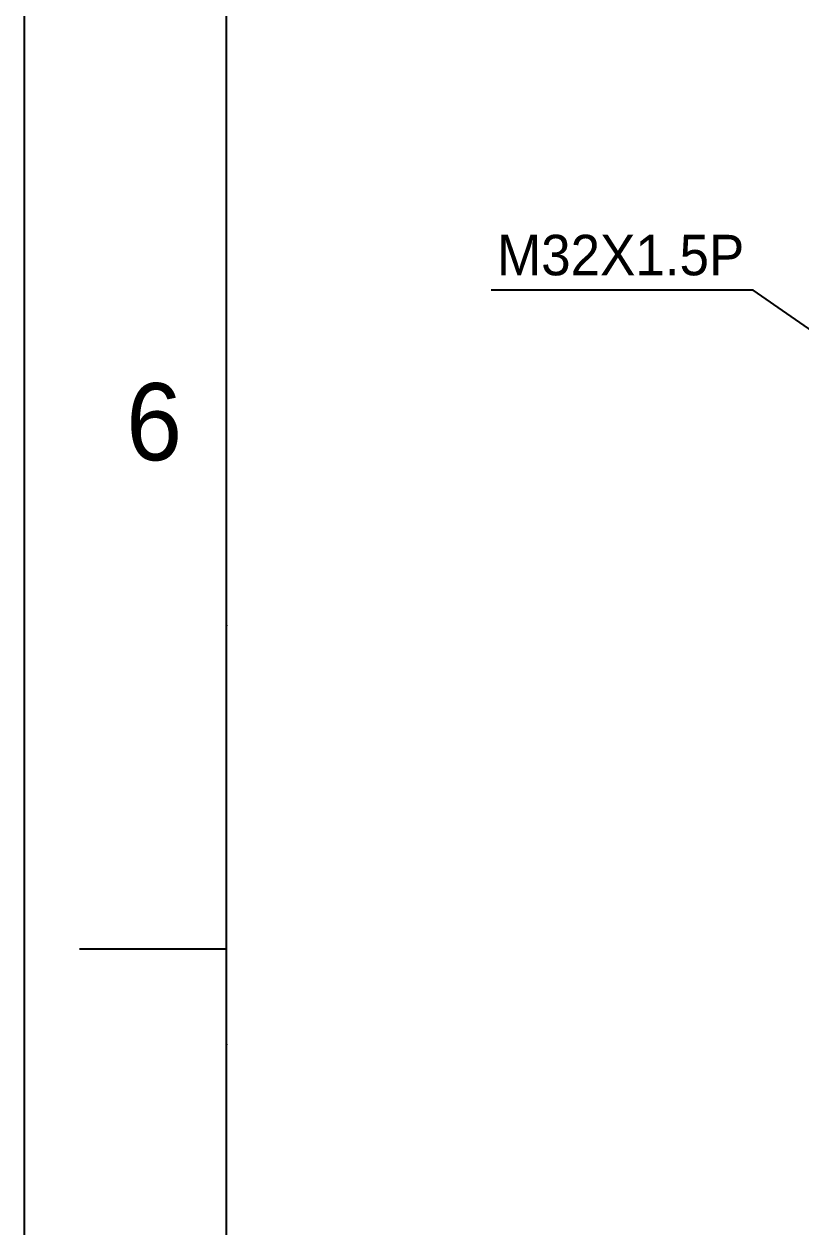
# Model space of a CAD drawing. Extents: x 14141 to 14735, y -16276 to -15436.
# Drawn here: x 14140.5 to 14217.3, y -16083.6 to -15964.7 of the extents above; entities that cross this region are included whole.
import ezdxf

# ---------------------------------------------------------------- set-up
doc = ezdxf.new("R2010")
doc.units = 0
doc.header["$MEASUREMENT"] = 0
doc.layers.add('DIM', color=3, linetype='CONTINUOUS')
doc.layers.add('FORM', color=7, linetype='CONTINUOUS')
doc.styles.get("Standard").update_dxf_attribs({"font": 'Gulim.ttf'})
doc.dimstyles.new('사본(2) STANDARD', dxfattribs={"dimscale": 0, "dimtxt": 4, "dimasz": 4, "dimexe": 1.25, "dimexo": 0.625, "dimgap": 1.5, "dimtad": 3, "dimtih": 1, "dimtoh": 1, "dimdec": 1, "dimzin": 9, "dimdsep": 46, "dimtxsty": 'Standard', "dimcen": 0, "dimclrd": 3, "dimclre": 3, "dimclrt": 4, "dimadec": 0, "dimazin": 0, "dimtfac": 1, "dimtdec": 1, "dimtmove": 0, "dimatfit": 3, "dimfxl": 1.25, "dimtfill": 1, "dimtolj": 1, "dimtzin": 0, "dimarcsym": 0})

msp = doc.modelspace()

# ---------------------------------------------------------------- linework, layer by layer
at = {"layer": 'FORM', "color": 7, "linetype": 'Continuous'}
for p, q in [((14140.52, -15436.11), (14140.52, -16276.11)), ((14160.52, -16056.11), (14145.99, -16056.11))]:
    msp.add_line(p, q, dxfattribs=at)
at = {"layer": 'FORM', "linetype": 'Continuous'}
msp.add_line((14160.52, -16256.11), (14160.52, -15456.11), dxfattribs=at)
at = {"layer": 'FORM'}
for p in [(14160.52, -16024.13), (14160.52, -16024.13), (14160.52, -16065.52), (14160.52, -16065.52)]:
    msp.add_point(p, dxfattribs=at)

# ---------------------------------------------------------------- texts
at = {"layer": 'DIM', "color": 4, "insert": (14187.27, -15985.53), "char_height": 4, "attachment_point": 1}
msp.add_mtext_dynamic_manual_height_columns('M32X1.5P', width=19.6936, gutter_width=12.5, heights=[0], dxfattribs=at)
at = {"layer": 'FORM', "insert": (14153.38, -16004.05), "char_height": 7.62, "attachment_point": 5}
msp.add_mtext_dynamic_manual_height_columns('6', width=50, gutter_width=12.5, heights=[0], dxfattribs=at)

# ---------------------------------------------------------------- leaders
at = {"layer": 'DIM'}
msp.add_leader([(14229.6, -16002.85), (14212.58, -15991), (14186.68, -15991)], dimstyle='사본(2) STANDARD', override={"dimscale": 1, "dimtad": 0}, dxfattribs=at)

doc.saveas('drawing.dxf')
